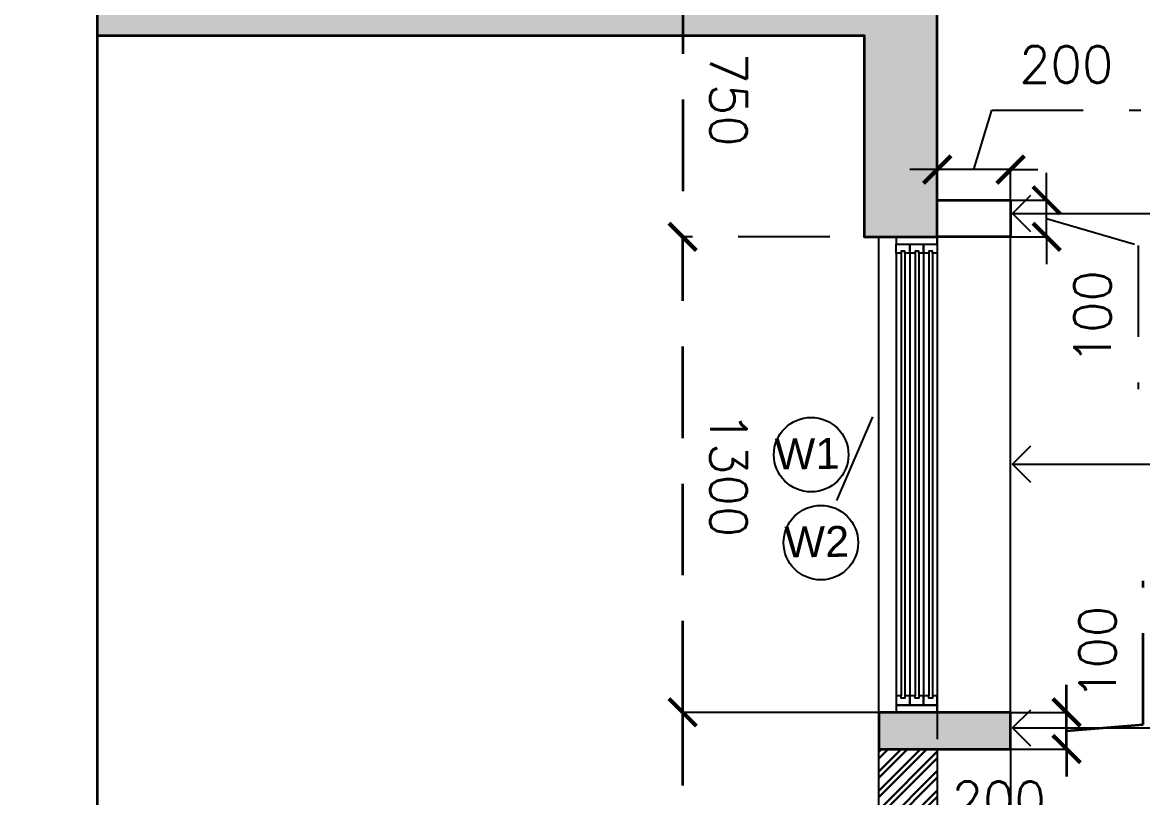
# Model space of a CAD drawing. Header units: millimetres. Extents: x 1066295 to 1300022, y -5734212 to -5454663.
# Drawn here: x 1181012 to 1184072, y -5492276 to -5490157 of the extents above; entities that cross this region are included whole.
import ezdxf
from ezdxf.enums import TextEntityAlignment as Align

# ---------------------------------------------------------------- set-up
doc = ezdxf.new("R2010")
doc.units = ezdxf.units.MM
doc.header["$LTSCALE"] = 1000
doc.header["$MEASUREMENT"] = 0
for name, pattern in [('AUDIT_D_120904163729-0', [0]), ('T9_PROFILE SECTIONS$0$HIDDEN', [0.375, 0.25, -0.125]), ('T9_PROFILE SECTIONS$0$T10(T7 IS SIMILAR BUT MIRROR) - DIMENSION & TEXTING$0$HIDDEN', [0.375, 0.25, -0.125]), ('T9_PROFILE SECTIONS$0$T8_PROFILE SECTIONS$0$AUDIT_D_120904163729-0', [0]), ('T9_PROFILE SECTIONS$0$T8_PROFILE SECTIONS$0$HIDDEN', [0.375, 0.25, -0.125]), ('T9_PROFILE SECTIONS$0$T8_PROFILE SECTIONS$0$PHANTOM2', [1.25, 0.625, -0.125, 0.125, -0.125, 0.125, -0.125])]:
    doc.linetypes.add(name, pattern=pattern)
doc.layers.get('0').update_dxf_attribs({"linetype": 'AUDIT_D_120904163729-0'})
for name, color, linetype in [('T9_PROFILE SECTIONS$0$T10(T7 IS SIMILAR BUT MIRROR) - DIMENSION & TEXTING$0$A-DIMENSIONS', 2, 'T9_PROFILE SECTIONS$0$T10(T7 IS SIMILAR BUT MIRROR) - DIMENSION & TEXTING$0$HIDDEN'), ('T9_PROFILE SECTIONS$0$T8_PROFILE SECTIONS$0$A-BUILDING LINE TURNS HERE', 252, 'T9_PROFILE SECTIONS$0$T8_PROFILE SECTIONS$0$PHANTOM2'), ('T9_PROFILE SECTIONS$0$T8_PROFILE SECTIONS$0$a-ele', 8, 'Continuous'), ('T9_PROFILE SECTIONS$0$T8_PROFILE SECTIONS$0$a-wall', 6, 'Continuous'), ('T9_PROFILE SECTIONS$0$T8_PROFILE SECTIONS$0$a-window', 5, 'Continuous'), ('T9_PROFILE SECTIONS$0$T8_PROFILE SECTIONS$0$ELEV 5', 8, 'Continuous'), ('T9_PROFILE SECTIONS$0$T8_PROFILE SECTIONS$0$HATCH 150', 8, 'Continuous'), ('T9_PROFILE SECTIONS$0$T8_PROFILE SECTIONS$0$Leader', 2, 'T9_PROFILE SECTIONS$0$T8_PROFILE SECTIONS$0$AUDIT_D_120904163729-0'), ('T9_PROFILE SECTIONS$0$T8_PROFILE SECTIONS$0$TEXT ROOM', 7, 'Continuous'), ('T9_PROFILE SECTIONS$0$T8_PROFILE SECTIONS$0$TYPICAL UNITS$0$a-door-no', 104, 'Continuous')]:
    doc.layers.add(name, color=color, linetype=linetype)
for name, color, linetype, lineweight in [('T9_PROFILE SECTIONS$0$T8_PROFILE SECTIONS$0$A-DIMENSION', 2, 'Continuous', 35), ('T9_PROFILE SECTIONS$0$T8_PROFILE SECTIONS$0$A-SLAB', 3, 'Continuous', 35), ('T9_PROFILE SECTIONS$0$T8_PROFILE SECTIONS$0$NON-STRUCT -150', 230, 'Continuous', 30)]:
    doc.layers.add(name, color=color, linetype=linetype, lineweight=lineweight)
doc.styles.add('T9_PROFILE SECTIONS$0$Romans 1', font='romans.shx', dxfattribs={"height": 100})
doc.styles.add('T9_PROFILE SECTIONS$0$T8_PROFILE SECTIONS$0$Romans 1', font='romans.shx', dxfattribs={"height": 100})
doc.styles.add('T9_PROFILE SECTIONS$0$T8_PROFILE SECTIONS$0$TYPICAL UNITS$0$LODHA STANDERD', font='sanss___.ttf')
doc.dimstyles.new('T9_PROFILE SECTIONS$0$ALPINE S', dxfattribs={"dimscale": 0, "dimtxt": 100, "dimasz": 75, "dimexe": 0, "dimexo": 0, "dimgap": 75, "dimtad": 1, "dimdec": 0, "dimzin": 0, "dimdsep": 46, "dimtxsty": 'T9_PROFILE SECTIONS$0$Romans 1', "dimblk": 'T9_PROFILE SECTIONS$0$_ArchTick', "dimcen": 0.09, "dimclrd": 256, "dimclre": 256, "dimclrt": 7, "dimadec": 0, "dimazin": 0, "dimtfac": 1, "dimtdec": 0, "dimtofl": 0, "dimtmove": 1, "dimatfit": 0, "dimldrblk": 'T9_PROFILE SECTIONS$0$_Open90', "dimfxl": 1, "dimtolj": 1, "dimtzin": 0, "dimarcsym": 0})
doc.dimstyles.new('T9_PROFILE SECTIONS$0$T8_PROFILE SECTIONS$0$ALPINE S', dxfattribs={"dimscale": 0, "dimtxt": 100, "dimasz": 75, "dimexe": 0, "dimexo": 0, "dimgap": 75, "dimtad": 1, "dimdec": 0, "dimzin": 0, "dimdsep": 46, "dimtxsty": 'T9_PROFILE SECTIONS$0$T8_PROFILE SECTIONS$0$Romans 1', "dimblk": 'T9_PROFILE SECTIONS$0$T8_PROFILE SECTIONS$0$_ArchTick', "dimcen": 0.09, "dimclrd": 256, "dimclre": 256, "dimclrt": 7, "dimadec": 0, "dimazin": 0, "dimtfac": 1, "dimtdec": 0, "dimtofl": 0, "dimtmove": 1, "dimatfit": 0, "dimldrblk": 'T9_PROFILE SECTIONS$0$T8_PROFILE SECTIONS$0$_Open90', "dimfxl": 1, "dimtolj": 1, "dimtzin": 0, "dimarcsym": 0})

# ---------------------------------------------------------------- blocks, each defined once
blk = doc.blocks.new('T9_PROFILE SECTIONS$0$T8_PROFILE SECTIONS$0$_ArchTick')
at = {"color": 0, "linetype": 'ByBlock', "const_width": 0.15}
blk.add_lwpolyline([(-0.5, -0.5), (0.5, 0.5)], dxfattribs=at)
blk = doc.blocks.new('*D665')
at = {"layer": 'T9_PROFILE SECTIONS$0$T8_PROFILE SECTIONS$0$A-DIMENSION', "linetype": 'T9_PROFILE SECTIONS$0$T8_PROFILE SECTIONS$0$HIDDEN', "lineweight": -2, "transparency": 16777216}
for p, q in [((-27769.32056654687, 275611.6932517504), (-28171.10469285841, 275611.6932517504)), ((-27635.63877073093, 274661.7468171101), (-28171.10469285841, 274661.7468171101))]:
    blk.add_line(p, q, dxfattribs=at)
at = {"layer": 'T9_PROFILE SECTIONS$0$T8_PROFILE SECTIONS$0$A-DIMENSION', "linetype": 'T9_PROFILE SECTIONS$0$T8_PROFILE SECTIONS$0$HIDDEN', "transparency": 16777216}
blk.add_line((-28171.10469285841, 274661.7468171101), (-28171.10469285841, 275611.6932517504), dxfattribs=at)
at = {"layer": 'T9_PROFILE SECTIONS$0$T8_PROFILE SECTIONS$0$A-DIMENSION', "linetype": 'ByBlock', "transparency": 16777216, "xscale": 75, "yscale": 75, "zscale": 75}
for p, rotation in [((-28171.10469285841, 275611.6932517504), 90), ((-28171.10469285841, 274661.7468171101), 270)]:
    blk.add_blockref('T9_PROFILE SECTIONS$0$T8_PROFILE SECTIONS$0$_ArchTick', p, dxfattribs=dict(at, rotation=rotation))
at = {"layer": 'T9_PROFILE SECTIONS$0$T8_PROFILE SECTIONS$0$A-DIMENSION', "color": 7, "linetype": 'ByBlock', "transparency": 16777216, "insert": (-28046.10469285837, 275136.7200344303), "char_height": 100, "attachment_point": 5, "rotation": 270, "style": 'T9_PROFILE SECTIONS$0$T8_PROFILE SECTIONS$0$Romans 1'}
blk.add_mtext('\\A1;950', dxfattribs=at)
blk = doc.blocks.new('T9_PROFILE SECTIONS$0$T8_PROFILE SECTIONS$0$_Open90')
at = {"color": 0, "linetype": 'ByBlock', "lineweight": -2}
for p, q in [((-0.5, 0.5), (0, 0)), ((0, 0), (-1, 0)), ((0, 0), (-0.5, -0.5))]:
    blk.add_line(p, q, dxfattribs=at)
blk = doc.blocks.new('*D666')
at = {"layer": 'T9_PROFILE SECTIONS$0$T8_PROFILE SECTIONS$0$A-DIMENSION', "linetype": 'T9_PROFILE SECTIONS$0$T8_PROFILE SECTIONS$0$HIDDEN', "lineweight": -2, "transparency": 16777216}
for p, q in [((-27769.32056654687, 276911.6741476106), (-28171.10469285841, 276911.6741476106)), ((-27635.54069247446, 275611.6932517486), (-28171.10469285841, 275611.6932517486))]:
    blk.add_line(p, q, dxfattribs=at)
at = {"layer": 'T9_PROFILE SECTIONS$0$T8_PROFILE SECTIONS$0$A-DIMENSION', "linetype": 'T9_PROFILE SECTIONS$0$T8_PROFILE SECTIONS$0$HIDDEN', "transparency": 16777216}
blk.add_line((-28171.10469285841, 275611.6932517486), (-28171.10469285841, 276911.6741476106), dxfattribs=at)
at = {"layer": 'T9_PROFILE SECTIONS$0$T8_PROFILE SECTIONS$0$A-DIMENSION', "linetype": 'ByBlock', "transparency": 16777216, "xscale": 75, "yscale": 75, "zscale": 75}
for p, rotation in [((-28171.10469285841, 276911.6741476106), 90), ((-28171.10469285841, 275611.6932517486), 270)]:
    blk.add_blockref('T9_PROFILE SECTIONS$0$T8_PROFILE SECTIONS$0$_ArchTick', p, dxfattribs=dict(at, rotation=rotation))
at = {"layer": 'T9_PROFILE SECTIONS$0$T8_PROFILE SECTIONS$0$A-DIMENSION', "color": 7, "linetype": 'ByBlock', "transparency": 16777216, "insert": (-28046.10469285837, 276261.6836996796), "char_height": 100, "attachment_point": 5, "rotation": 270, "style": 'T9_PROFILE SECTIONS$0$T8_PROFILE SECTIONS$0$Romans 1'}
blk.add_mtext('\\A1;1300', dxfattribs=at)
blk = doc.blocks.new('T9_PROFILE SECTIONS$0$T8_PROFILE SECTIONS$0$TYPICAL UNITS$0$B-flat-33')
at = {"layer": 'T9_PROFILE SECTIONS$0$T8_PROFILE SECTIONS$0$TYPICAL UNITS$0$a-door-no'}
blk.add_ellipse((14107.61507096316, 1401.53111237858), major_axis=(0.02899166201322233, -181.0162510421596), ratio=0.9999894850701674, dxfattribs=at)
at = {"layer": 'T9_PROFILE SECTIONS$0$T8_PROFILE SECTIONS$0$TYPICAL UNITS$0$a-door-no', "style": 'T9_PROFILE SECTIONS$0$T8_PROFILE SECTIONS$0$TYPICAL UNITS$0$LODHA STANDERD', "oblique": 1.577147961390024e-05, "width": 0.9999894886737732}
blk.add_attdef('OP1', text='', height=149.9999997297267, rotation=0.7592242381622432, dxfattribs=at).set_placement((14117.02385249914, 1331.605178014608), align=Align.CENTER)
blk = doc.blocks.new('*D670')
at = {"layer": 'T9_PROFILE SECTIONS$0$T8_PROFILE SECTIONS$0$A-DIMENSION', "linetype": 'T9_PROFILE SECTIONS$0$T8_PROFILE SECTIONS$0$HIDDEN', "lineweight": -2, "transparency": 16777216}
for p, q in [((-27475.53627683432, 275511.6985504543), (-27475.53627683432, 275309.8075978588)), ((-27275.53627688042, 275511.7019545138), (-27275.53627688042, 275309.8075978588))]:
    blk.add_line(p, q, dxfattribs=at)
at = {"layer": 'T9_PROFILE SECTIONS$0$T8_PROFILE SECTIONS$0$A-DIMENSION', "linetype": 'T9_PROFILE SECTIONS$0$T8_PROFILE SECTIONS$0$HIDDEN', "transparency": 16777216}
blk.add_line((-27275.53627688042, 275309.8075978588), (-27475.53627683432, 275309.8075978588), dxfattribs=at)
at = {"layer": 'T9_PROFILE SECTIONS$0$T8_PROFILE SECTIONS$0$A-DIMENSION', "linetype": 'ByBlock', "transparency": 16777216, "xscale": 75, "yscale": 75, "zscale": 75, "rotation": 180}
blk.add_blockref('T9_PROFILE SECTIONS$0$T8_PROFILE SECTIONS$0$_ArchTick', (-27475.53627683432, 275309.8075978588), dxfattribs=at)
at = {"layer": 'T9_PROFILE SECTIONS$0$T8_PROFILE SECTIONS$0$A-DIMENSION', "linetype": 'ByBlock', "transparency": 16777216, "xscale": 75, "yscale": 75, "zscale": 75}
blk.add_blockref('T9_PROFILE SECTIONS$0$T8_PROFILE SECTIONS$0$_ArchTick', (-27275.53627688042, 275309.8075978588), dxfattribs=at)
at = {"layer": 'T9_PROFILE SECTIONS$0$T8_PROFILE SECTIONS$0$A-DIMENSION', "color": 7, "linetype": 'ByBlock', "transparency": 16777216, "insert": (-27307.8833233458, 275372.5262603657), "char_height": 100, "attachment_point": 5, "style": 'T9_PROFILE SECTIONS$0$T8_PROFILE SECTIONS$0$Romans 1'}
blk.add_mtext('\\A1;200', dxfattribs=at)
blk = doc.blocks.new('*D671')
at = {"layer": 'T9_PROFILE SECTIONS$0$T8_PROFILE SECTIONS$0$A-DIMENSION', "linetype": 'T9_PROFILE SECTIONS$0$T8_PROFILE SECTIONS$0$HIDDEN', "transparency": 16777216}
for p, q in [((-26912.95859148582, 275578.4010368502), (-26912.95859148582, 275971.2581797073)), ((-27122.39341326873, 275611.7019544924), (-27122.39341326873, 275686.7019544924)), ((-27122.39341326873, 275511.7019545138), (-27122.39341326873, 275611.7019544924)), ((-27122.39341326873, 275561.7019545031), (-26912.95859148582, 275578.4010368502)), ((-27122.39341326873, 275511.7019545138), (-27122.39341326873, 275436.7019545138))]:
    blk.add_line(p, q, dxfattribs=at)
at = {"layer": 'T9_PROFILE SECTIONS$0$T8_PROFILE SECTIONS$0$A-DIMENSION', "linetype": 'T9_PROFILE SECTIONS$0$T8_PROFILE SECTIONS$0$HIDDEN', "lineweight": -2, "transparency": 16777216}
for p, q in [((-27275.53627688042, 275611.7019544924), (-27122.39341326873, 275611.7019544924)), ((-27275.53627688042, 275511.7019545138), (-27122.39341326873, 275511.7019545138))]:
    blk.add_line(p, q, dxfattribs=at)
at = {"layer": 'T9_PROFILE SECTIONS$0$T8_PROFILE SECTIONS$0$A-DIMENSION', "linetype": 'ByBlock', "transparency": 16777216, "xscale": 75, "yscale": 75, "zscale": 75}
for p, rotation in [((-27122.39341326873, 275611.7019544924), 270), ((-27122.39341326873, 275511.7019545138), 90)]:
    blk.add_blockref('T9_PROFILE SECTIONS$0$T8_PROFILE SECTIONS$0$_ArchTick', p, dxfattribs=dict(at, rotation=rotation))
at = {"layer": 'T9_PROFILE SECTIONS$0$T8_PROFILE SECTIONS$0$A-DIMENSION', "color": 7, "linetype": 'ByBlock', "transparency": 16777216, "insert": (-27037.95859148586, 275774.8296082788), "char_height": 100, "attachment_point": 5, "rotation": 90, "style": 'T9_PROFILE SECTIONS$0$T8_PROFILE SECTIONS$0$Romans 1'}
blk.add_mtext('\\A1;100', dxfattribs=at)
blk = doc.blocks.new('*D686')
at = {"layer": 'T9_PROFILE SECTIONS$0$T8_PROFILE SECTIONS$0$A-DIMENSION', "linetype": 'T9_PROFILE SECTIONS$0$T8_PROFILE SECTIONS$0$HIDDEN', "lineweight": -2, "transparency": 16777216}
for p, q in [((1184962.806512832, -5487595.054005411), (1184561.022385243, -5487595.054005411)), ((1184962.806512832, -5488345.054005411), (1184561.022385243, -5488345.054005411))]:
    blk.add_line(p, q, dxfattribs=at)
at = {"layer": 'T9_PROFILE SECTIONS$0$T8_PROFILE SECTIONS$0$A-DIMENSION', "linetype": 'T9_PROFILE SECTIONS$0$T8_PROFILE SECTIONS$0$HIDDEN', "transparency": 16777216}
blk.add_line((1184561.022385243, -5487595.054005411), (1184561.022385243, -5488345.054005411), dxfattribs=at)
at = {"layer": 'T9_PROFILE SECTIONS$0$T8_PROFILE SECTIONS$0$A-DIMENSION', "linetype": 'ByBlock', "transparency": 16777216, "xscale": 75, "yscale": 75, "zscale": 75}
for p, rotation in [((1184561.022385243, -5487595.054005411), 89.99999999999997), ((1184561.022385243, -5488345.054005411), 270)]:
    blk.add_blockref('T9_PROFILE SECTIONS$0$T8_PROFILE SECTIONS$0$_ArchTick', p, dxfattribs=dict(at, rotation=rotation))
at = {"layer": 'T9_PROFILE SECTIONS$0$T8_PROFILE SECTIONS$0$A-DIMENSION', "color": 7, "linetype": 'ByBlock', "transparency": 16777216, "insert": (1184686.022385243, -5487970.05400541), "char_height": 100, "attachment_point": 5, "rotation": 270, "style": 'T9_PROFILE SECTIONS$0$T8_PROFILE SECTIONS$0$Romans 1'}
blk.add_mtext('\\A1;750', dxfattribs=at)
blk = doc.blocks.new('T9_PROFILE SECTIONS$0$_ArchTick')
at = {"color": 0, "linetype": 'ByBlock', "const_width": 0.15}
blk.add_lwpolyline([(-0.5, -0.5), (0.5, 0.5)], dxfattribs=at)
blk = doc.blocks.new('*D691')
at = {"layer": 'T9_PROFILE SECTIONS$0$T10(T7 IS SIMILAR BUT MIRROR) - DIMENSION & TEXTING$0$A-DIMENSIONS', "lineweight": -2, "transparency": 16777216}
for p, q in [((1185555.20086795, -5488245.054035466), (1185555.20086795, -5488170.054035466)), ((1185555.20086795, -5488345.054035488), (1185555.20086795, -5488245.054035466)), ((1185555.20086795, -5488295.054035477), (1185805.52253212, -5488368.427563517)), ((1185555.20086795, -5488345.054035488), (1185555.20086795, -5488420.054035488)), ((1185805.52253212, -5488368.427563517), (1185805.52253212, -5488761.284706375))]:
    blk.add_line(p, q, dxfattribs=at)
at = {"layer": 'T9_PROFILE SECTIONS$0$T10(T7 IS SIMILAR BUT MIRROR) - DIMENSION & TEXTING$0$A-DIMENSIONS', "linetype": 'T9_PROFILE SECTIONS$0$HIDDEN', "lineweight": -2, "transparency": 16777216}
for p, q in [((1185456.62143526, -5488245.054035466), (1185555.20086795, -5488245.054035466)), ((1185456.62143526, -5488345.054035488), (1185555.20086795, -5488345.054035488))]:
    blk.add_line(p, q, dxfattribs=at)
at = {"layer": 'T9_PROFILE SECTIONS$0$T10(T7 IS SIMILAR BUT MIRROR) - DIMENSION & TEXTING$0$A-DIMENSIONS', "linetype": 'ByBlock', "lineweight": -2, "transparency": 16777216, "xscale": 75, "yscale": 75, "zscale": 75}
for p, rotation in [((1185555.20086795, -5488245.054035466), 270), ((1185555.20086795, -5488345.054035488), 90)]:
    blk.add_blockref('T9_PROFILE SECTIONS$0$_ArchTick', p, dxfattribs=dict(at, rotation=rotation))
at = {"layer": 'T9_PROFILE SECTIONS$0$T10(T7 IS SIMILAR BUT MIRROR) - DIMENSION & TEXTING$0$A-DIMENSIONS', "color": 7, "linetype": 'ByBlock', "transparency": 16777216, "insert": (1185680.522532121, -5488564.856134946), "char_height": 100, "attachment_point": 5, "rotation": 90, "style": 'T9_PROFILE SECTIONS$0$Romans 1', "bg_fill": 3, "box_fill_scale": 1.25, "bg_fill_color": 256, "bg_fill_true_color": 13158600, "bg_fill_transparency": 0}
blk.add_mtext('\\A1;100', dxfattribs=at)
blk = doc.blocks.new('T9_PROFILE SECTIONS$0$_Open90')
at = {"color": 0, "linetype": 'ByBlock', "lineweight": -2}
for p, q in [((-0.5, 0.5), (0, 0)), ((0, 0), (-1, 0)), ((0, 0), (-0.5, -0.5))]:
    blk.add_line(p, q, dxfattribs=at)
blk = doc.blocks.new('*D692')
at = {"layer": 'T9_PROFILE SECTIONS$0$T10(T7 IS SIMILAR BUT MIRROR) - DIMENSION & TEXTING$0$A-DIMENSIONS', "lineweight": -2, "transparency": 16777216}
for p, q in [((1185356.621433856, -5488161.210118342), (1185405.371433856, -5487998.710118342)), ((1185405.371433856, -5487998.710118342), (1185812.514290999, -5487998.710118342)), ((1185256.621433856, -5488161.210118342), (1185181.621433856, -5488161.210118342)), ((1185456.621433856, -5488161.210118342), (1185256.621433856, -5488161.210118342)), ((1185456.621433856, -5488161.210118342), (1185531.621433856, -5488161.210118342))]:
    blk.add_line(p, q, dxfattribs=at)
at = {"layer": 'T9_PROFILE SECTIONS$0$T10(T7 IS SIMILAR BUT MIRROR) - DIMENSION & TEXTING$0$A-DIMENSIONS', "linetype": 'T9_PROFILE SECTIONS$0$HIDDEN', "lineweight": -2, "transparency": 16777216}
for p, q in [((1185256.621433856, -5488245.054035466), (1185256.621433856, -5488161.210118342)), ((1185456.621433856, -5488245.054035466), (1185456.621433856, -5488161.210118342))]:
    blk.add_line(p, q, dxfattribs=at)
at = {"layer": 'T9_PROFILE SECTIONS$0$T10(T7 IS SIMILAR BUT MIRROR) - DIMENSION & TEXTING$0$A-DIMENSIONS', "linetype": 'ByBlock', "lineweight": -2, "transparency": 16777216, "xscale": 75, "yscale": 75, "zscale": 75}
blk.add_blockref('T9_PROFILE SECTIONS$0$_ArchTick', (1185256.621433856, -5488161.210118342), dxfattribs=at)
at = {"layer": 'T9_PROFILE SECTIONS$0$T10(T7 IS SIMILAR BUT MIRROR) - DIMENSION & TEXTING$0$A-DIMENSIONS', "linetype": 'ByBlock', "lineweight": -2, "transparency": 16777216, "xscale": 75, "yscale": 75, "zscale": 75, "rotation": 180}
blk.add_blockref('T9_PROFILE SECTIONS$0$_ArchTick', (1185456.621433856, -5488161.210118342), dxfattribs=at)
at = {"layer": 'T9_PROFILE SECTIONS$0$T10(T7 IS SIMILAR BUT MIRROR) - DIMENSION & TEXTING$0$A-DIMENSIONS', "color": 7, "linetype": 'ByBlock', "transparency": 16777216, "insert": (1185608.942862427, -5487873.710118342), "char_height": 100, "attachment_point": 5, "style": 'T9_PROFILE SECTIONS$0$Romans 1', "bg_fill": 3, "box_fill_scale": 1.25, "bg_fill_color": 256, "bg_fill_true_color": 13158600, "bg_fill_transparency": 0}
blk.add_mtext('\\A1;200', dxfattribs=at)
blk = doc.blocks.new('T9_PROFILE SECTIONS$0$T8_PROFILE SECTIONS$0$RG')
at = {"layer": 'T9_PROFILE SECTIONS$0$T8_PROFILE SECTIONS$0$HATCH 150'}
h = blk.add_hatch(dxfattribs=at)
h.set_pattern_fill('ACET-2D-AR-SAND', color=8, scale=10, angle=360)
h.set_pattern_definition([(37.50000000000001, (-5699349.478070971, -1166803.165697706), (-9.539291592566649, 12.43184684236365), [0, -15.2, 0, -17, 0, -16.25]), (7.499999999999982, (-5699349.478070971, -1166803.165697706), (-3.350607354288714, 25.45038959146572), [0, -8.2, 0, -13.7, 0, -5.25]), (327.5, (-5699361.77807097, -1166803.165697706), (9.01588742805972, 14.15210846074024), [0, -5.000000000000001, 0, -18, 0, -23.5]), (317.5, (-5699361.77807097, -1166803.165697706), (18.09230575994739, 19.74428707977512), [0, -2.499999999999998, 0, -11.79999999999999, 0, -13.49999999999999])])
h.paths.add_polyline_path([(-27275.53649486299, 275611.6999417106), (-27635.64029894839, 275611.6932491651), (-27635.63983597956, 275511.7002851069), (-27275.53627688042, 275511.7019545138)])
h.paths.add_polyline_path([(-27475.50567399035, 274011.6741474243), (-27275.50565702352, 274011.6741474243), (-27275.50565702352, 273911.6741474029), (-27475.50567399035, 273911.6741474029)])
at = {"layer": 'T9_PROFILE SECTIONS$0$T8_PROFILE SECTIONS$0$NON-STRUCT -150'}
h = blk.add_hatch(dxfattribs=at)
h.set_pattern_fill('ACET-2D-ANSI32', color=8, scale=100, angle=359.9999999999999)
h.set_pattern_definition([(44.99999999999994, (-5699349.478070971, -1166803.165697706), (-26.5165042944955, 26.51650429449556), []), (44.99999999999994, (-5699331.80040147, -1166803.165697706), (-26.5165042944955, 26.51650429449556), [])])
h.paths.add_polyline_path([(-27475.53119019954, 274661.7522672703), (-27635.63877073093, 274661.7522672703), (-27635.63877073093, 275511.6999417106), (-27475.53119019954, 275511.6999417106)])
at = {"layer": 'T9_PROFILE SECTIONS$0$T8_PROFILE SECTIONS$0$a-ele'}
blk.add_lwpolyline([(-27635.67508086259, 275611.6932517504), (-27635.67508086259, 276911.6734584039)], dxfattribs=at)
at = {"layer": 'T9_PROFILE SECTIONS$0$T8_PROFILE SECTIONS$0$A-SLAB', "linetype": 'ByBlock'}
blk.add_lwpolyline([(-27275.53649486299, 275611.6999417106), (-27635.64029894839, 275611.6932491651), (-27635.63983597956, 275511.7002851069), (-27275.53627688042, 275511.7019545138)], close=True, dxfattribs=at)
at = {"layer": 'T9_PROFILE SECTIONS$0$T8_PROFILE SECTIONS$0$a-wall', "linetype": 'ByBlock'}
blk.add_lwpolyline([(-27475.53119019954, 274661.7522672703), (-27635.63877073093, 274661.7522672703), (-27635.63877073093, 275511.6999417106), (-27475.53119019954, 275511.6999417106)], close=True, dxfattribs=at)
at = {"layer": 'T9_PROFILE SECTIONS$0$T8_PROFILE SECTIONS$0$a-window', "color": 1}
for p, q in [((-27588.09075964033, 276866.6741143009), (-27588.09075964033, 275656.6965606138)), ((-27550.59075964033, 276866.6741143009), (-27550.59075964033, 275656.6965606129)), ((-27550.59075964033, 276866.6741143009), (-27550.59075964033, 275656.6965606138)), ((-27513.09075964033, 276866.6741143009), (-27513.09075964033, 275656.6965606129))]:
    blk.add_line(p, q, dxfattribs=at)
at = {"layer": 'T9_PROFILE SECTIONS$0$T8_PROFILE SECTIONS$0$a-window', "color": 5}
for p, q in [((-27573.8657596407, 276866.6741143009), (-27573.86575963977, 275656.6965606138)), ((-27563.86575963977, 276866.6741143009), (-27563.86575963977, 275656.6965606147)), ((-27536.3657596407, 276866.6741143009), (-27536.36575963977, 275656.6965606138)), ((-27526.36575963977, 276866.6741143009), (-27526.36575963977, 275656.6965606147))]:
    blk.add_line(p, q, dxfattribs=at)
at = {"layer": 'T9_PROFILE SECTIONS$0$T8_PROFILE SECTIONS$0$a-window', "color": 250}
for p, q in [((-27498.8657596407, 276866.6741143009), (-27498.86575963977, 275656.6965606129)), ((-27488.8657596407, 276866.6741143009), (-27488.86575963977, 275656.6965606129)), ((-27475.59075964033, 276866.6741143009), (-27475.59075964033, 275656.6965606147))]:
    blk.add_line(p, q, dxfattribs=at)
at = {"layer": 'T9_PROFILE SECTIONS$0$T8_PROFILE SECTIONS$0$a-window', "color": 4}
for points in [[(-27475.5907596394, 276891.6741142999), (-27475.5907596394, 276911.6741142999), (-27588.09075964033, 276911.6741143009), (-27588.09075964033, 276891.6741143009)], [(-27573.8657596407, 276866.6741143009), (-27588.09075964033, 276866.6741143009), (-27588.09075964033, 276891.6741143009), (-27550.59075964033, 276891.6741143009), (-27550.59075964033, 276866.6741143009), (-27563.86575963977, 276866.6741143009), (-27563.8657596407, 276872.6741143009), (-27573.8657596407, 276872.6741143009)], [(-27536.3657596407, 276866.6741143009), (-27550.59075964033, 276866.6741143009), (-27550.59075964033, 276891.6741143009), (-27513.09075964033, 276891.6741143009), (-27513.09075964033, 276866.6741143009), (-27526.36575963977, 276866.6741143009), (-27526.3657596407, 276872.6741143009), (-27536.3657596407, 276872.6741143009)], [(-27498.8657596407, 276866.6741143009), (-27513.09075964033, 276866.6741143009), (-27513.09075964033, 276891.6741143009), (-27475.5907596394, 276891.6741142999), (-27475.59075964033, 276866.6741143009), (-27488.8657596407, 276866.6741143009), (-27488.8657596407, 276872.6741143009), (-27498.8657596407, 276872.6741143009)], [(-27573.86575963977, 275656.6965606138), (-27588.09075964033, 275656.6965606138), (-27588.09075964033, 275631.6965606129), (-27550.59075964033, 275631.6965606129), (-27550.59075964033, 275656.6965606129), (-27563.86575963977, 275656.6965606129), (-27563.86575963977, 275650.6965606138), (-27573.8657596407, 275650.6965606138)], [(-27536.36575963977, 275656.6965606138), (-27550.59075964033, 275656.6965606138), (-27550.59075964033, 275631.6965606129), (-27513.09075964033, 275631.6965606129), (-27513.09075964033, 275656.6965606129), (-27526.36575963977, 275656.6965606129), (-27526.36575963977, 275650.6965606138), (-27536.3657596407, 275650.6965606138)], [(-27498.86575963977, 275656.6965606129), (-27513.09075964033, 275656.6965606129), (-27513.09075964033, 275631.6965606129), (-27475.59075964033, 275631.6965606129), (-27475.59075964033, 275656.6965606129), (-27488.86575963977, 275656.6965606129), (-27488.8657596407, 275650.6965606129), (-27498.86575963977, 275650.6965606129)], [(-27475.59075964033, 275611.6965912664), (-27475.59075964033, 275631.6965912664), (-27588.09075964033, 275631.6965606129), (-27588.09075964033, 275611.6965606129)]]:
    blk.add_lwpolyline(points, close=True, dxfattribs=at)
at = {"layer": 'T9_PROFILE SECTIONS$0$T8_PROFILE SECTIONS$0$ELEV 5', "ltscale": 0.7}
blk.add_lwpolyline([(-27275.53649486299, 275611.6999417106), (-27275.53649486299, 276911.6741175344)], dxfattribs=at)
at = {"layer": 'T9_PROFILE SECTIONS$0$T8_PROFILE SECTIONS$0$TEXT ROOM', "ltscale": 0.1}
blk.add_line((-27750.01450756053, 276191.1124380222), (-27651.44116023509, 276419.7263918715), dxfattribs=at)
ref = blk.add_blockref('T9_PROFILE SECTIONS$0$T8_PROFILE SECTIONS$0$TYPICAL UNITS$0$B-flat-33', (-35755.66633565677, 275527.8699269863), dxfattribs=dict(at, xscale=0.5625, yscale=0.5625, zscale=0.5625))
ref.add_attrib('OP1', 'W1', dxfattribs={"layer": 'T9_PROFILE SECTIONS$0$T8_PROFILE SECTIONS$0$TYPICAL UNITS$0$a-door-no', "height": 84.37499984797128, "rotation": 0.7592242470770336, "style": 'T9_PROFILE SECTIONS$0$T8_PROFILE SECTIONS$0$TYPICAL UNITS$0$LODHA STANDERD', "oblique": 1.577147961390024e-05, "width": 0.9999894886737734}).set_placement((-27830.69534133701, 276276.6877343347), align=Align.CENTER)
ref = blk.add_blockref('T9_PROFILE SECTIONS$0$T8_PROFILE SECTIONS$0$TYPICAL UNITS$0$B-flat-33', (-35729.18365941988, 275287.3862130744), dxfattribs=dict(at, xscale=0.5625, yscale=0.5625, zscale=0.5625))
ref.add_attrib('OP1', 'W2', dxfattribs={"layer": 'T9_PROFILE SECTIONS$0$T8_PROFILE SECTIONS$0$TYPICAL UNITS$0$a-door-no', "height": 84.37499984797128, "rotation": 0.7592242470770336, "style": 'T9_PROFILE SECTIONS$0$T8_PROFILE SECTIONS$0$TYPICAL UNITS$0$LODHA STANDERD', "oblique": 1.577147961390024e-05, "width": 0.9999894886737734}).set_placement((-27804.21266510012, 276036.2040204229), align=Align.CENTER)
at = {"layer": 'T9_PROFILE SECTIONS$0$T8_PROFILE SECTIONS$0$A-DIMENSION', "linetype": 'ByBlock'}
for base, p1, p2, picture, middle in [((-28171.10469285841, 276911.6741476106), (-27635.54069247446, 275611.6932517486, -0.01002673903355067), (-27769.32056654687, 276911.6741476106, -0.02024711970129645), '*D666', (-28046.10469285841, 276261.6836996796)), ((-28171.10469285841, 275611.6932517504), (-27635.63877073093, 274661.7468171101, -0.03027385873484712), (-27769.32056654687, 275611.6932517504, -0.02024711970129645), '*D665', (-28046.10469285841, 275136.7200344303))]:
    dim = blk.add_linear_dim(base=base, p1=p1, p2=p2, angle=90, dimstyle='T9_PROFILE SECTIONS$0$T8_PROFILE SECTIONS$0$ALPINE S', override={"dimscale": 1, "dimfxl": 5, "dimlwd": 65535, "dimarcsym": 1}, dxfattribs=at)
    dim.commit()
    dim.dimension.update_dxf_attribs({"geometry": picture, "text_midpoint": middle})
dim = blk.add_linear_dim(base=(-27122.39341326873, 275611.7019544924), p1=(-27275.53627688042, 275511.7019545138), p2=(-27275.53627688042, 275611.7019544924, -0.0001936416341929113), angle=270, dimstyle='T9_PROFILE SECTIONS$0$T8_PROFILE SECTIONS$0$ALPINE S', override={"dimscale": 1, "dimfxl": 5, "dimlwd": 65535, "dimarcsym": 1}, dxfattribs=at)
dim.commit()
dim.dimension.update_dxf_attribs({"geometry": '*D671', "text_midpoint": (-26912.95859148586, 275653.4010368502), "dimtype": 128})
dim = blk.add_linear_dim(base=(-27475.53627683432, 275309.8075978588), p1=(-27275.53627688042, 275511.7019545138, -0.0001936416341929113), p2=(-27475.53627683432, 275511.6985504543), dimstyle='T9_PROFILE SECTIONS$0$T8_PROFILE SECTIONS$0$ALPINE S', override={"dimscale": 1, "dimfxl": 5, "dimlwd": 65535, "dimarcsym": 1}, dxfattribs=at)
dim.commit()
dim.dimension.update_dxf_attribs({"geometry": '*D670', "text_midpoint": (-27307.8833233458, 275247.5262603657), "dimtype": 128})
at = {"layer": 'T9_PROFILE SECTIONS$0$T8_PROFILE SECTIONS$0$Leader'}
for points in [[(-27269.97907851171, 276975.6047280133), (-26827.36750267213, 276975.6047280133), (-25719.14281952241, 276975.6047280133)], [(-27269.97907851171, 276290.5398653727), (-26827.36750267213, 276290.5398653727), (-25719.14281952241, 276290.5398653727)], [(-27269.97907851171, 275569.1559099732), (-26827.36750267213, 275569.1559099732), (-25719.14281952241, 275569.1559099732)]]:
    blk.add_leader(points, dimstyle='T9_PROFILE SECTIONS$0$T8_PROFILE SECTIONS$0$ALPINE S', override={"dimscale": 1, "dimasz": 100, "dimtad": 0}, dxfattribs=at)
blk = doc.blocks.new('T9_PROFILE SECTIONS')
at = {"layer": 'T9_PROFILE SECTIONS$0$T8_PROFILE SECTIONS$0$HATCH 150'}
h = blk.add_hatch(color=8, dxfattribs=at)
h.dxf.hatch_style = 1
h.paths.add_polyline_path([(1185096.621433855, -5487595.054035433), (1182961.706210667, -5487595.05403508), (1182961.706210667, -5487795.05403508), (1185056.621433855, -5487795.05403508), (1185056.621433696, -5488345.054035433), (1185256.621433856, -5488345.054035466), (1185256.621433835, -5487595.054034982)])
at = {"layer": 'T9_PROFILE SECTIONS$0$T8_PROFILE SECTIONS$0$A-BUILDING LINE TURNS HERE', "ltscale": 2}
blk.add_line((1185256.62143424, -5454968.320605253, -0.01002673904352441), (1185256.62143424, -5549767.871344726, -0.01002673904352441), dxfattribs=at)
at = {"layer": 'T9_PROFILE SECTIONS$0$T8_PROFILE SECTIONS$0$A-SLAB', "linetype": 'ByBlock', "elevation": -0.02005347807707505}
blk.add_lwpolyline([(1182961.726636441, -5456861.47906871), (1182961.726636441, -5503985.199056651), (1182757.349710171, -5503985.199056651), (1182757.349710171, -5504063.658615435), (1183317.601766448, -5504063.658615435), (1183317.601766448, -5504178.695497747), (1182961.726636441, -5504178.695497747), (1182961.726636441, -5545933.661792387)], dxfattribs=at)
at = {"layer": 'T9_PROFILE SECTIONS$0$T8_PROFILE SECTIONS$0$A-SLAB', "linetype": 'ByBlock', "elevation": -0.010026739033556}
for points in [[(1185096.62143383, -5487595.054034981), (1185096.621433855, -5487595.054035433), (1182961.706210667, -5487595.05403508), (1182961.706210667, -5487795.05403508), (1185056.621433855, -5487795.05403508), (1185056.621433696, -5488345.054035433), (1185256.621433856, -5488345.054035466), (1185256.621433835, -5487595.054034982)], [(1185256.621433856, -5488245.054035466), (1185456.621433856, -5488245.054035466), (1185456.621433856, -5488345.054035488), (1185256.621433856, -5488345.054035488)]]:
    blk.add_lwpolyline(points, close=True, dxfattribs=at)
at = {"linetype": 'ByBlock'}
blk.add_blockref('T9_PROFILE SECTIONS$0$T8_PROFILE SECTIONS$0$RG', (1212732.147499191, -5765256.728185916, -0.01002673904352441), dxfattribs=at)
at = {"layer": 'T9_PROFILE SECTIONS$0$T8_PROFILE SECTIONS$0$A-DIMENSION', "linetype": 'ByBlock'}
dim = blk.add_linear_dim(base=(1184561.022385243, -5488345.054005411, 0.01002673902357861), p1=(1184962.806512832, -5487595.054005411), p2=(1184962.806512832, -5488345.054005411), angle=90, dimstyle='T9_PROFILE SECTIONS$0$T8_PROFILE SECTIONS$0$ALPINE S', override={"dimscale": 1, "dimfxl": 5, "dimlwd": 65535, "dimarcsym": 1}, dxfattribs=at)
dim.commit()
dim.dimension.update_dxf_attribs({"geometry": '*D686', "text_midpoint": (1184686.022385243, -5487970.054005411, 0.01002673902357861)})
at = {"layer": 'T9_PROFILE SECTIONS$0$T10(T7 IS SIMILAR BUT MIRROR) - DIMENSION & TEXTING$0$A-DIMENSIONS', "linetype": 'ByBlock'}
dim = blk.add_linear_dim(base=(1185555.20086795, -5488245.054035466, -0.01002673904352441), p1=(1185456.62143526, -5488345.054035488, -0.01002673904352441), p2=(1185456.62143526, -5488245.054035466, -0.01002673904352441), angle=90, dimstyle='T9_PROFILE SECTIONS$0$ALPINE S', override={"dimscale": 1, "dimfxl": 5, "dimtfill": 1, "dimarcsym": 1}, dxfattribs=at)
dim.commit()
dim.dimension.update_dxf_attribs({"geometry": '*D691', "text_midpoint": (1185805.522532121, -5488443.427563517, -0.01002673904352441), "dimtype": 128})
dim = blk.add_linear_dim(base=(1185256.621433856, -5488161.210118342, -0.01002673904352441), p1=(1185456.621433856, -5488245.054035466, -0.01002673904352441), p2=(1185256.621433856, -5488245.054035466, -0.01002673904352441), dimstyle='T9_PROFILE SECTIONS$0$ALPINE S', override={"dimscale": 1, "dimfxl": 5, "dimtfill": 1, "dimarcsym": 1}, dxfattribs=at)
dim.commit()
dim.dimension.update_dxf_attribs({"geometry": '*D692', "text_midpoint": (1185480.371433856, -5487873.710118342, -0.01002673904352441)})

msp = doc.modelspace()

# ---------------------------------------------------------------- block references
at = {"linetype": 'ByBlock'}
msp.add_blockref('T9_PROFILE SECTIONS', (-1745.208350555273, -2398.398782938719, 0.3917381798181951), dxfattribs=at)

doc.saveas('drawing.dxf')
